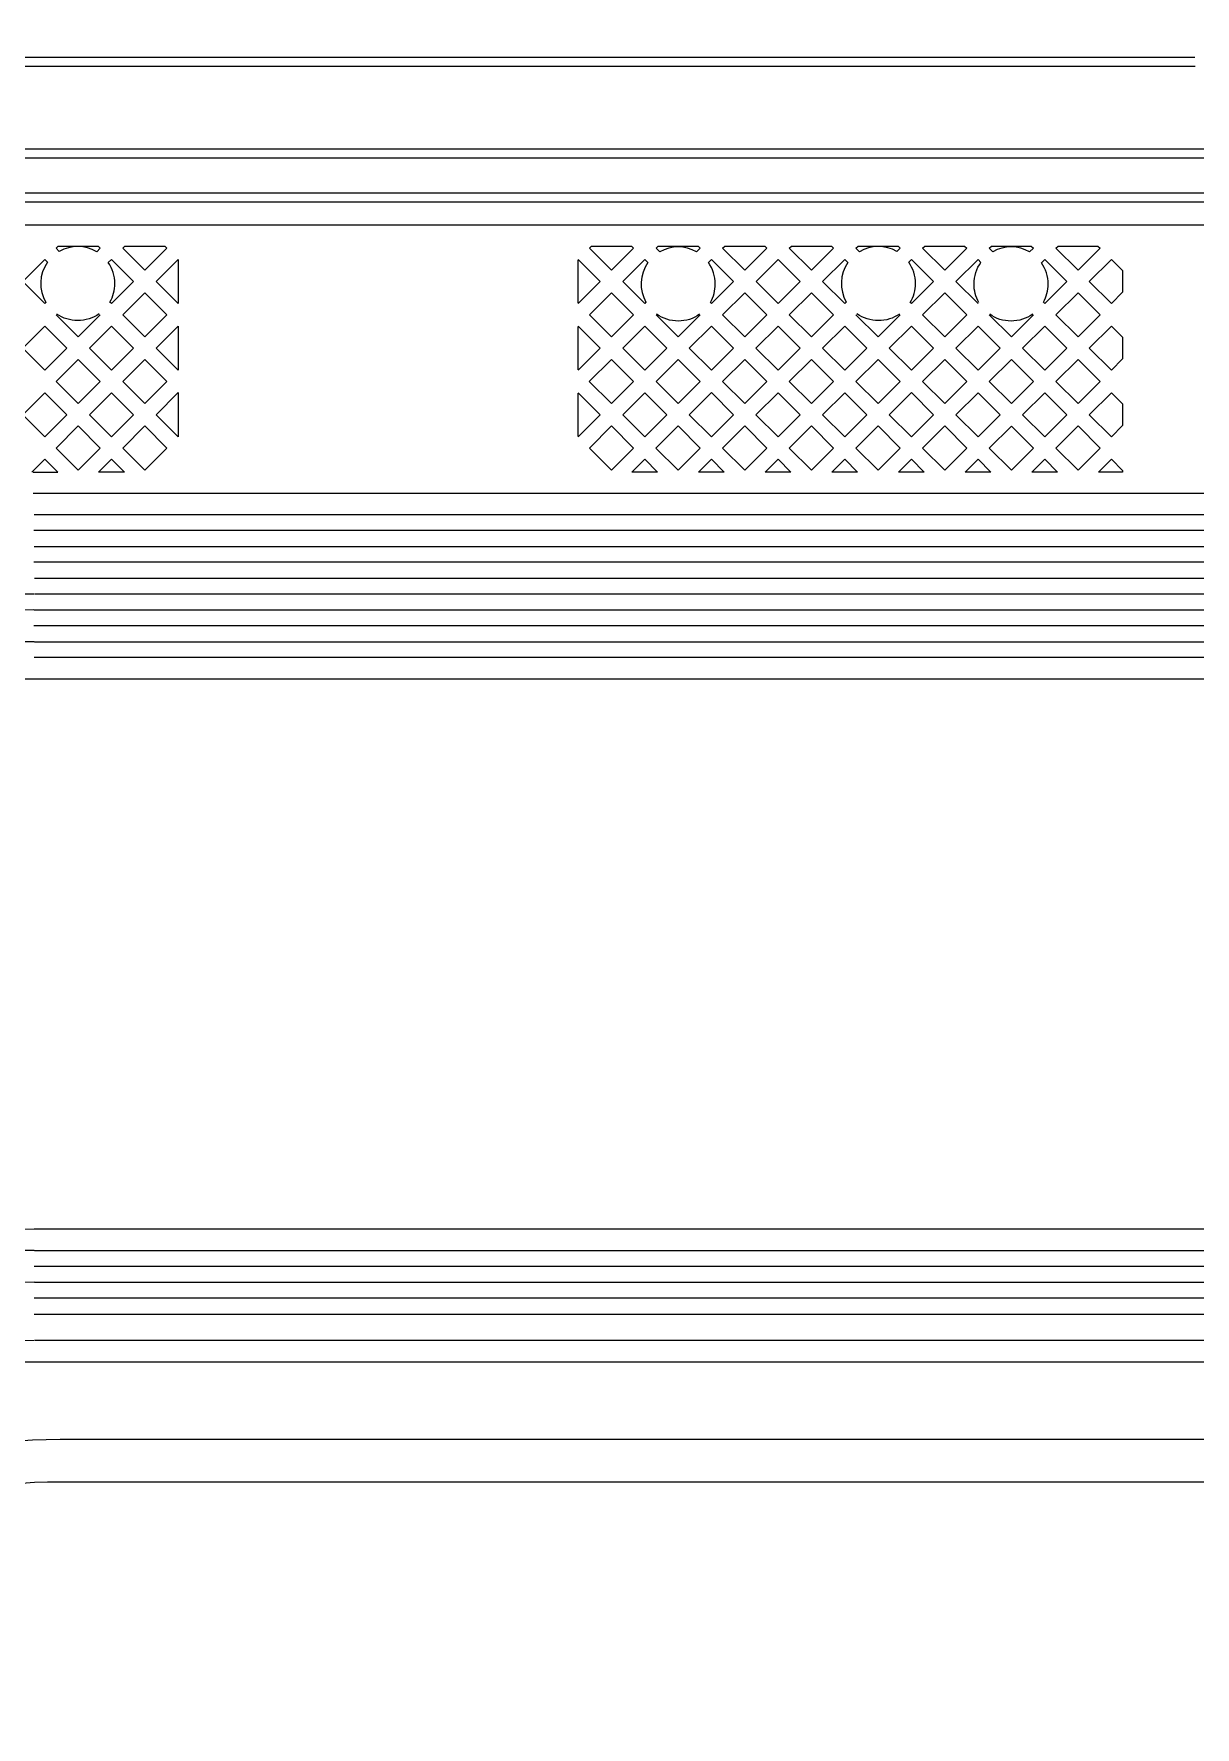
# Model space of a CAD drawing. Header units: millimetres. Extents: x 3175 to 3429, y -23 to 156.
# Drawn here: x 3341.91 to 3347.48, y 88.54 to 96.66 of the extents above; entities that cross this region are included whole.
import ezdxf

# ---------------------------------------------------------------- set-up
doc = ezdxf.new("R2010")
doc.units = ezdxf.units.MM
doc.header["$LTSCALE"] = 23.1
doc.layers.add('gbr-dxf_layer0', color=7, linetype='CONTINUOUS')
doc.layers.add('gbr-outline-dxf_layer1', color=2, linetype='CONTINUOUS')

msp = doc.modelspace()

# ---------------------------------------------------------------- linework, layer by layer
at = {"layer": 'gbr-dxf_layer0', "color": 5}
for p, q in [((3341.4986, 96.5477), (3347.4823, 96.5477)), ((3347.484, 96.5027), (3341.4975, 96.5027))]:
    msp.add_line(p, q, dxfattribs=at)
at = {"layer": 'gbr-dxf_layer0', "color": 6}
for p, q in [((3359.068, 96.063), (3341.3873, 96.063)), ((3341.4555, 95.896), (3358.9809, 95.896)), ((3358.9798, 95.851), (3341.4558, 95.851))]:
    msp.add_line(p, q, dxfattribs=at)
at = {"layer": 'gbr-dxf_layer0'}
for p, q in [((3341.4192, 95.7429), (3358.9932, 95.7429)), ((3342.5007, 95.4711), (3342.6067, 95.5772)), ((3342.6067, 95.5772), (3342.6067, 95.3651)), ((3344.5232, 95.5754), (3344.5232, 95.3668)), ((3342.6067, 95.3651), (3342.5007, 95.4711)), ((3346.3371, 95.4711), (3346.443, 95.3653)), ((3342.5006, 95.1513), (3342.6067, 95.2574)), ((3342.6067, 95.2574), (3342.6067, 95.0451)), ((3344.5232, 95.2556), (3344.5232, 95.047)), ((3342.6067, 95.0451), (3342.5006, 95.1513)), ((3342.5006, 94.8318), (3342.6067, 94.9379)), ((3342.6067, 94.9379), (3342.6067, 94.7257)), ((3344.5232, 94.9361), (3344.5232, 94.7275)), ((3342.6067, 94.7257), (3342.5006, 94.8318)), ((3342.3487, 94.5562), (3342.225, 94.5562)), ((3344.9063, 94.5562), (3344.7825, 94.5562)), ((3345.226, 94.5562), (3345.1023, 94.5562)), ((3345.5457, 94.5562), (3345.4221, 94.5562)), ((3345.8654, 94.5562), (3345.7416, 94.5562)), ((3346.1851, 94.5562), (3346.0614, 94.5562)), ((3346.5049, 94.5562), (3346.3812, 94.5562)), ((3346.8244, 94.5562), (3346.7007, 94.5562)), ((3359.4368, 94.4546), (3341.911, 94.4546)), ((3341.916, 94.3525), (3359.4363, 94.3525)), ((3359.4345, 94.2763), (3341.9146, 94.2763)), ((3341.9158, 94.2001), (3359.1465, 94.2001)), ((3359.1466, 94.1239), (3341.9144, 94.1239)), ((3341.9168, 94.0477), (3359.1483, 94.0477)), ((3359.1469, 93.9715), (3341.9169, 93.9715)), ((3341.9165, 93.8953), (3358.964, 93.8953)), ((3358.9664, 93.8191), (3341.9151, 93.8191)), ((3358.9647, 93.6667), (3341.9154, 93.6667)), ((3341.9168, 93.7429), (3358.9643, 93.7429)), ((3341.9173, 90.8224), (3360.1187, 90.8224)), ((3360.121, 90.7462), (3341.9158, 90.7462)), ((3341.9173, 90.6697), (3360.1197, 90.6697)), ((3360.1202, 90.5935), (3341.9159, 90.5935)), ((3341.9162, 90.5174), (3360.0899, 90.5174)), ((3360.0881, 90.3904), (3341.9192, 90.3904))]:
    msp.add_line(p, q, dxfattribs=at)
at = {"layer": 'gbr-dxf_layer0', "linetype": 'Continuous'}
for points in [[(3363.9535, 99.3746, -0.006517), (3363.9534, 99.3704), (3363.9534, 92.7503, -0.014829), (3363.9537, 92.7399, -0.014825), (3363.9534, 92.7295), (3363.9534, 90.7114, -0.414217), (3363.1569, 89.9148), (3342.0403, 89.9148, 0.196007), (3340.1503, 89.1442, -0.196002), (3329.7356, 84.8983), (3324.2352, 84.8983, -0.196002), (3313.8204, 89.1442, 0.196006), (3311.9304, 89.9148), (3282.5642, 89.9148)], [(3346.4475, 95.3698, -0.131962), (3346.4236, 95.4589, -0.157346), (3346.4571, 95.5628), (3346.4429, 95.577), (3346.3371, 95.4711)], [(3342.228, 95.3161, -0.155457), (3342.1251, 95.2834, -0.151782), (3342.0244, 95.3147)], [(3345.1078, 95.3138, -0.155245), (3345.005, 95.2811, -0.156763), (3344.9015, 95.3144)], [(3346.0659, 95.3147, -0.15178), (3345.9651, 95.2834, -0.155451), (3345.8623, 95.3161)], [(3346.7053, 95.3146, -0.157342), (3346.6014, 95.2811, -0.154669), (3346.499, 95.3136)], [(3341.9111, 94.5562, -0.014524), (3341.9139, 94.5562), (3342.029, 94.5562)], [(3340.0353, 93.2799, -0.075246), (3341.9154, 93.5646), (3358.9667, 93.5646, -0.198651), (3359.2621, 93.4422), (3359.7975, 92.9068, -0.016766), (3359.8951, 92.8021, 0.038969), (3360.0122, 92.6873, -0.022423), (3360.0635, 92.6408), (3360.3408, 92.3635, 0.071019), (3360.4876, 92.2532, 0.106274), (3360.5445, 92.2131, 0.270457), (3360.6174, 92.1072, 0.125985), (3360.6634, 92.0607, 0.287204), (3360.7599, 91.9624)], [(3362.7853, 90.8772), (3362.4475, 90.8772), (3362.4475, 90.8318), (3361.306, 90.8318), (3361.306, 90.897, 0.067805), (3361.198, 90.9141), (3360.3715, 90.9143, 0.07443), (3360.3057, 90.9242), (3341.9158, 90.9242, 0.151399), (3339.8165, 90.2735, 0.006103), (3339.7429, 90.2214, 0.033677), (3339.3616, 89.9059)], [(3336.4153, 86.9641, 0.071775), (3339.765, 89.4112, -0.196004), (3341.9159, 90.2885), (3359.9024, 90.2885, -0.039333), (3360.1526, 90.2684, 0.026073), (3360.3522, 90.245, 0.028754), (3360.4177, 90.2412)]]:
    msp.add_lwpolyline(points, format="xyb", dxfattribs=at)
at = {"layer": 'gbr-dxf_layer0', "color": 6, "linetype": 'Continuous'}
msp.add_lwpolyline([(3341.3884, 96.108), (3359.0687, 96.108, -0.060323), (3359.0741, 96.1078), (3359.1678, 96.1078)], format="xyb", dxfattribs=at)
at = {"layer": 'gbr-dxf_layer0', "linetype": 'Continuous'}
for points in [[(3342.0209, 95.631), (3342.0312, 95.6413), (3342.2228, 95.6413), (3342.233, 95.631), (3342.216, 95.614, 0.270815), (3342.0366, 95.6153)], [(3344.8984, 95.6309), (3344.9088, 95.6413), (3345.1001, 95.6413), (3345.1103, 95.631), (3345.0928, 95.6135, 0.265709), (3344.9163, 95.613)], [(3345.8573, 95.631), (3345.8676, 95.6413), (3346.0592, 95.6413), (3346.0694, 95.631), (3346.0537, 95.6153, 0.270811), (3345.8743, 95.614)], [(3346.4968, 95.6309), (3346.5072, 95.6413), (3346.6984, 95.6413), (3346.7087, 95.631), (3346.6905, 95.6128, 0.265716), (3346.514, 95.6137)], [(3341.8612, 95.4712), (3341.967, 95.5771), (3341.9801, 95.564, 0.29652), (3341.9723, 95.3703), (3341.9672, 95.3652)], [(3342.2716, 95.5619), (3342.2869, 95.5772), (3342.3929, 95.4711), (3342.2868, 95.3651), (3342.2793, 95.3726, 0.131169), (3342.3029, 95.4612, 0.151782)], [(3344.7386, 95.4711), (3344.8445, 95.577), (3344.8599, 95.5617, 0.290898), (3344.8504, 95.3711), (3344.8445, 95.3652)], [(3345.1496, 95.5625), (3345.1642, 95.5771), (3345.2702, 95.4711), (3345.1642, 95.3651), (3345.1591, 95.3702, 0.131381), (3345.1828, 95.4589, 0.156765)], [(3345.6976, 95.4712), (3345.8034, 95.5771), (3345.8186, 95.5619, 0.288646), (3345.811, 95.3726), (3345.8036, 95.3652)], [(3346.1102, 95.564), (3346.1233, 95.5772), (3346.2293, 95.4711), (3346.1232, 95.3651), (3346.118, 95.3703, 0.134895), (3346.1429, 95.4612, 0.155451)], [(3346.7468, 95.5613), (3346.7626, 95.5771), (3346.8686, 95.4711), (3346.7626, 95.3651), (3346.7562, 95.3715, 0.129254), (3346.7792, 95.4589, 0.154669)]]:
    msp.add_lwpolyline(points, format="xyb", close=True, dxfattribs=at)
for points in [[(3342.3408, 95.631), (3342.351, 95.6413), (3342.5425, 95.6413), (3342.5528, 95.631), (3342.4468, 95.525)], [(3344.5787, 95.631), (3344.589, 95.6413), (3344.7803, 95.6413), (3344.7907, 95.6309), (3344.6847, 95.525)], [(3345.2181, 95.631), (3345.2283, 95.6413), (3345.4198, 95.6413), (3345.4301, 95.631), (3345.3241, 95.525)], [(3345.5378, 95.631), (3345.5481, 95.6413), (3345.7393, 95.6413), (3345.7496, 95.631), (3345.6437, 95.5251)], [(3346.1772, 95.631), (3346.1874, 95.6413), (3346.3787, 95.6413), (3346.3891, 95.6309), (3346.2832, 95.525)], [(3346.8165, 95.631), (3346.8267, 95.6413), (3347.0182, 95.6413), (3347.0285, 95.631), (3346.9225, 95.525)], [(3345.378, 95.4711), (3345.4839, 95.5771), (3345.5898, 95.4712), (3345.4838, 95.3652)], [(3346.9763, 95.4711), (3347.0823, 95.5771), (3347.1363, 95.5231), (3347.1363, 95.4191), (3347.0824, 95.3651)], [(3342.3407, 95.3112), (3342.4468, 95.4173), (3342.5528, 95.3113), (3342.4467, 95.2052)], [(3344.5787, 95.3112), (3344.6847, 95.4172), (3344.7906, 95.3113), (3344.6846, 95.2053)], [(3345.2181, 95.3113), (3345.3241, 95.4172), (3345.43, 95.3114), (3345.324, 95.2054)], [(3345.5377, 95.3114), (3345.6437, 95.4173), (3345.7497, 95.3113), (3345.6437, 95.2053)], [(3346.1771, 95.3112), (3346.2832, 95.4173), (3346.3891, 95.3114), (3346.283, 95.2053)], [(3346.8165, 95.3112), (3346.9225, 95.4172), (3347.0285, 95.3112), (3346.9225, 95.2052)], [(3341.8612, 95.1515), (3341.9672, 95.2575), (3342.0732, 95.1514), (3341.9672, 95.0455)], [(3342.181, 95.1514), (3342.2868, 95.2573), (3342.3928, 95.1513), (3342.287, 95.0454)], [(3344.7385, 95.1514), (3344.8445, 95.2574), (3344.9505, 95.1514), (3344.8445, 95.0454)], [(3345.0582, 95.1514), (3345.1642, 95.2574), (3345.2701, 95.1515), (3345.1641, 95.0455)], [(3345.3779, 95.1515), (3345.4838, 95.2575), (3345.5899, 95.1515), (3345.4839, 95.0455)], [(3345.6976, 95.1515), (3345.8036, 95.2575), (3345.9096, 95.1514), (3345.8036, 95.0455)], [(3346.0174, 95.1514), (3346.1232, 95.2573), (3346.2291, 95.1514), (3346.1233, 95.0456)], [(3346.3369, 95.1514), (3346.443, 95.2575), (3346.549, 95.1515), (3346.4429, 95.0454)], [(3346.6567, 95.1515), (3346.7626, 95.2574), (3346.8686, 95.1513), (3346.7628, 95.0455)], [(3346.9764, 95.1513), (3347.0824, 95.2573), (3347.1363, 95.2034), (3347.1363, 95.0995), (3347.0823, 95.0455)], [(3342.0211, 94.9916), (3342.1271, 95.0976), (3342.2331, 94.9915), (3342.1271, 94.8856)], [(3342.3408, 94.9915), (3342.4467, 95.0974), (3342.5526, 94.9915), (3342.4467, 94.8857)], [(3344.5786, 94.9916), (3344.6846, 95.0976), (3344.7906, 94.9915), (3344.6846, 94.8856)], [(3344.8984, 94.9915), (3345.0044, 95.0975), (3345.1102, 94.9916), (3345.0043, 94.8857)], [(3345.218, 94.9916), (3345.324, 95.0976), (3345.43, 94.9916), (3345.324, 94.8856)], [(3345.5377, 94.9916), (3345.6437, 95.0976), (3345.7497, 94.9916), (3345.6438, 94.8856)], [(3345.8575, 94.9916), (3345.9635, 95.0976), (3346.0694, 94.9917), (3345.9634, 94.8857)], [(3346.1771, 94.9917), (3346.283, 95.0975), (3346.389, 94.9915), (3346.2832, 94.8857)], [(3346.4968, 94.9915), (3346.6029, 95.0976), (3346.7089, 94.9916), (3346.6028, 94.8855)], [(3346.8166, 94.9916), (3346.9225, 95.0975), (3347.0284, 94.9916), (3346.9225, 94.8857)], [(3341.8612, 94.8317), (3341.9672, 94.9377), (3342.0732, 94.8317), (3341.9672, 94.7257)], [(3342.181, 94.8317), (3342.287, 94.9377), (3342.3929, 94.8318), (3342.2869, 94.7258)], [(3344.7385, 94.8317), (3344.8445, 94.9377), (3344.9504, 94.8318), (3344.8444, 94.7258)], [(3345.0581, 94.8318), (3345.1641, 94.9378), (3345.2701, 94.8318), (3345.1642, 94.7258)], [(3345.3779, 94.8318), (3345.4839, 94.9377), (3345.5899, 94.8317), (3345.4839, 94.7257)], [(3345.6976, 94.8317), (3345.8036, 94.9377), (3345.9095, 94.8318), (3345.8035, 94.7258)], [(3346.0173, 94.8318), (3346.1233, 94.9378), (3346.2293, 94.8318), (3346.1233, 94.7258)], [(3346.337, 94.8318), (3346.4429, 94.9376), (3346.5489, 94.8316), (3346.443, 94.7258)], [(3346.6567, 94.8316), (3346.7628, 94.9377), (3346.8686, 94.8318), (3346.7626, 94.7257)], [(3346.9764, 94.8318), (3347.0823, 94.9377), (3347.1363, 94.8836), (3347.1363, 94.7797), (3347.0824, 94.7258)], [(3342.0211, 94.6718), (3342.1271, 94.7778), (3342.233, 94.6719), (3342.127, 94.5659)], [(3342.3407, 94.6719), (3342.4467, 94.7779), (3342.5527, 94.6719), (3342.4468, 94.5659)], [(3344.5788, 94.6719), (3344.6846, 94.7778), (3344.7905, 94.6719), (3344.6847, 94.5661)], [(3344.8983, 94.6719), (3345.0043, 94.7779), (3345.1103, 94.6719), (3345.0043, 94.5659)], [(3345.218, 94.6719), (3345.324, 94.7779), (3345.43, 94.6719), (3345.324, 94.5659)], [(3345.5378, 94.6719), (3345.6438, 94.7778), (3345.7496, 94.6719), (3345.6437, 94.566)], [(3345.8574, 94.6719), (3345.9634, 94.7779), (3346.0694, 94.6719), (3345.9634, 94.5659)], [(3346.1772, 94.6719), (3346.2832, 94.7779), (3346.3892, 94.6719), (3346.2832, 94.5659)], [(3346.4969, 94.6719), (3346.6028, 94.7777), (3346.7087, 94.6719), (3346.6028, 94.566)], [(3346.8164, 94.6719), (3346.9225, 94.778), (3347.0285, 94.6719), (3346.9224, 94.5658)], [(3347.0205, 94.5562), (3347.0824, 94.6181), (3347.1363, 94.5641), (3347.1363, 94.5562)]]:
    msp.add_lwpolyline(points, close=True, dxfattribs=at)
for points in [[(3344.5248, 95.3651), (3344.6308, 95.4711), (3344.5248, 95.5771)], [(3342.0211, 95.3113), (3342.1271, 95.2053), (3342.2329, 95.3112)], [(3344.8984, 95.3113), (3345.0044, 95.2053), (3345.1103, 95.3113)], [(3345.8575, 95.3113), (3345.9635, 95.2053), (3346.0694, 95.3112)], [(3346.4968, 95.3114), (3346.6029, 95.2054), (3346.7087, 95.3112)], [(3344.5247, 95.0455), (3344.6307, 95.1514), (3344.5248, 95.2573)], [(3344.5249, 94.7258), (3344.6307, 94.8317), (3344.5247, 94.9377)], [(3342.029, 94.5562), (3341.9672, 94.6179), (3341.9055, 94.5562)], [(3342.225, 94.5562), (3342.2869, 94.618), (3342.3487, 94.5562)], [(3344.7825, 94.5562), (3344.8444, 94.618), (3344.9063, 94.5562)], [(3345.1023, 94.5562), (3345.1642, 94.618), (3345.226, 94.5562)], [(3345.4221, 94.5562), (3345.4839, 94.618), (3345.5457, 94.5562)], [(3345.7416, 94.5562), (3345.8035, 94.6181), (3345.8654, 94.5562)], [(3346.0614, 94.5562), (3346.1233, 94.618), (3346.1851, 94.5562)], [(3346.3812, 94.5562), (3346.443, 94.618), (3346.5049, 94.5562)], [(3346.7007, 94.5562), (3346.7626, 94.618), (3346.8244, 94.5562)]]:
    msp.add_lwpolyline(points, dxfattribs=at)
at = {"layer": 'gbr-dxf_layer0'}
for centre, radius, start, end in [((3341.9149, 87.2107), 6.7607, 89.9996, 107.20671), ((3341.9162, 87.211), 6.6842, 90.00957, 106.07203), ((3341.9166, 87.211), 6.5319, 90.01088, 106.07586), ((3341.9162, 87.2118), 3.6106, 90.00513, 128.88924), ((3341.9162, 87.2116), 3.4582, 90.00489, 134.3525), ((3341.9163, 87.2118), 3.1785, 90.00403, 134.35661)]:
    msp.add_arc(centre, radius, start, end, dxfattribs=at)
at = {"layer": 'gbr-outline-dxf_layer1', "linetype": 'Continuous'}
msp.add_lwpolyline([(3280.3369, 90.7114), (3280.3369, 102.3113, -0.414215), (3281.3369, 103.3113), (3312.345, 103.3113, -0.202312), (3323.161, 98.7482, 0.202309), (3324.2355, 98.2948), (3329.7353, 98.2948, 0.202214), (3330.8094, 98.7478, -0.202322), (3341.6258, 103.3113), (3363.1569, 103.3113, -0.414215), (3364.1569, 102.3113), (3364.1569, 90.7114, -0.414215), (3363.1569, 89.7114), (3342.0404, 89.7114, 0.196009), (3340.2926, 88.9987, -0.196007), (3329.7353, 84.6949), (3324.2355, 84.6949, -0.196007), (3313.6782, 88.9987, 0.196013), (3311.9304, 89.7114), (3281.3369, 89.7114, -0.414215)], format="xyb", close=True, dxfattribs=at)

doc.saveas('drawing.dxf')
